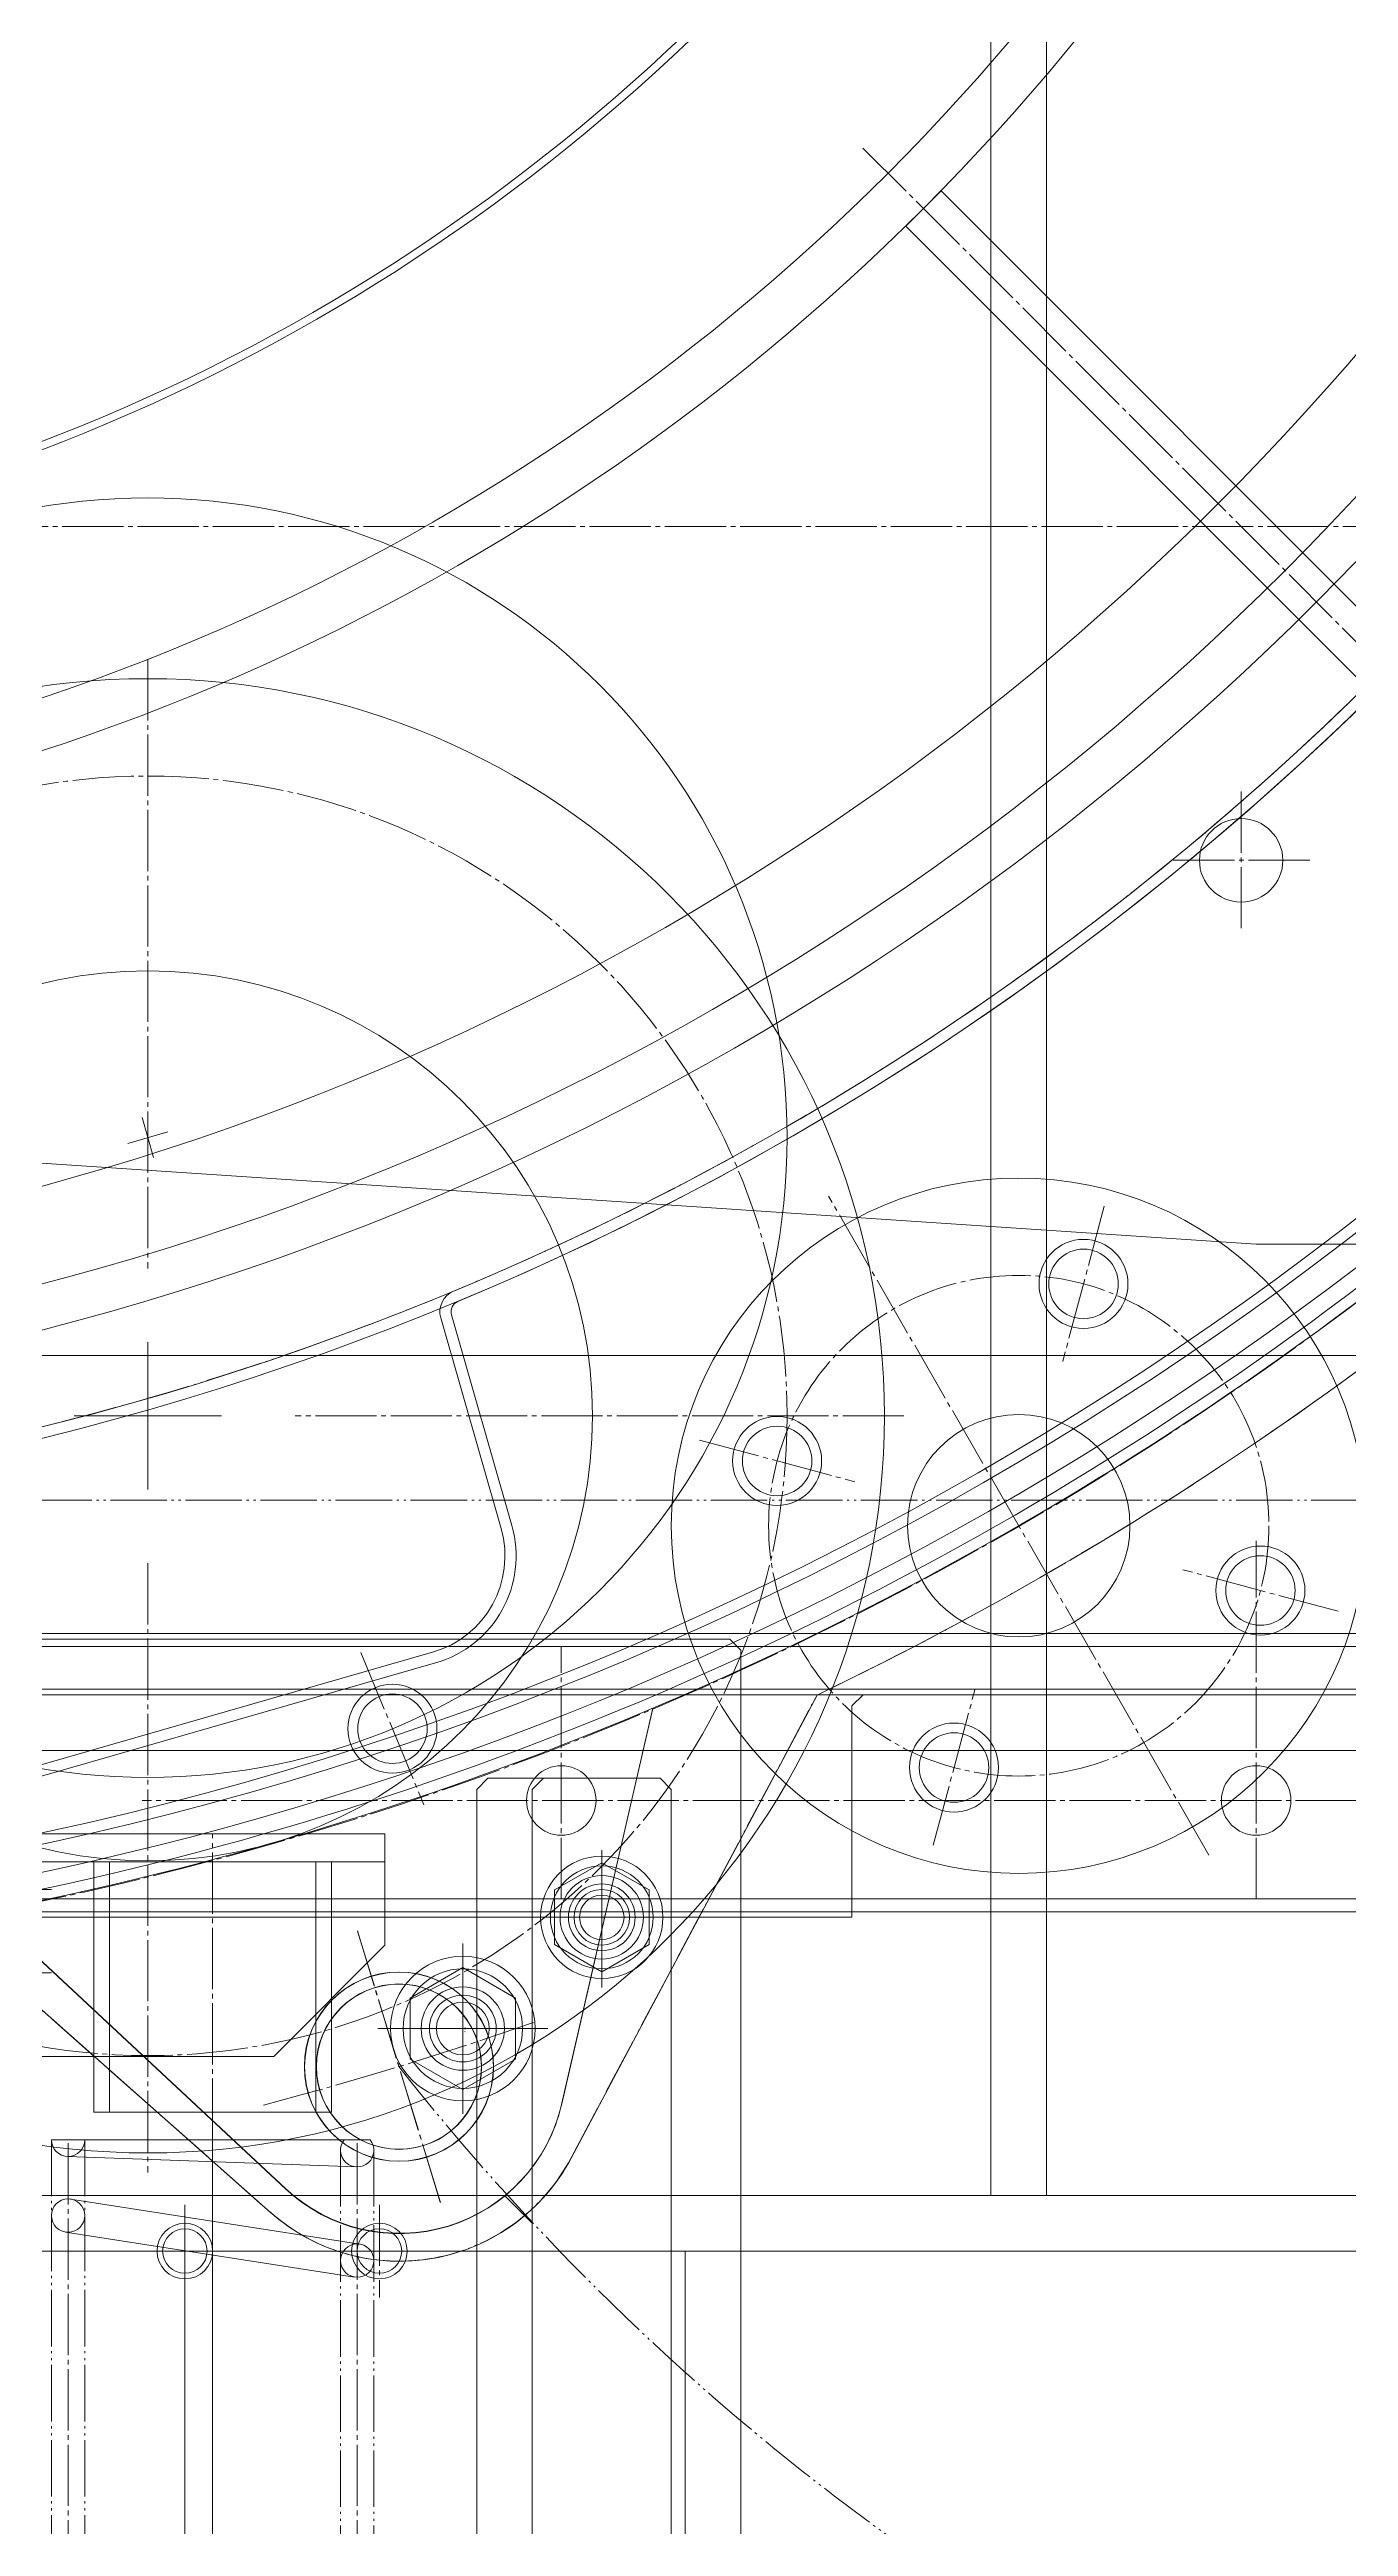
# Model space of a CAD drawing. Units: millimetres at full size. Extents: x -21196 to 21204, y -11807 to 11807.
# Drawn here: x -15473.9 to -15240.2, y -219.6 to 225.6 of the extents above; entities that cross this region are included whole.
import ezdxf
from ezdxf.enums import TextEntityAlignment as Align

# ---------------------------------------------------------------- set-up
doc = ezdxf.new("R2010")
doc.units = ezdxf.units.MM
doc.header["$LTSCALE"] = 0.5
doc.linetypes.add('USER3', pattern=[26.999999, 20.299999, -1.7, 0.8, -1.7, 0.8, -1.7])
doc.linetypes.add('USER4', pattern=[27.1, 22, -1.7, 1.7, -1.7])
doc.layers.add('1-0_設備-5(241129配置図菊池追記(立面図).jww)(機器配置図 260128.dwg)', color=7, linetype='Continuous', lineweight=9)
doc.styles.add('ＭＳ ゴシック', font='')
doc.styles.get('ＭＳ ゴシック').set_extended_font_data('MS Gothic')

msp = doc.modelspace()

# ---------------------------------------------------------------- linework, layer by layer
at = {"layer": '1-0_設備-5(241129配置図菊池追記(立面図).jww)(機器配置図 260128.dwg)'}
for p, q in [((-15304.5215, 1129.8542), (-15304.5215, -160.1458)), ((-15294.5215, -160.1458), (-15294.5215, 1129.8542)), ((-15457.2212, 33.594), (-15455.159, 26.4023)), ((-15452.5943, 31.0292), (-15459.7859, 28.9671)), ((-14856.8149, 10.8529), (-15256.8149, 10.8529)), ((-15403.491, -2.3832), (-15392.6348, -40.2434)), ((-15401.5685, -1.8319), (-15390.7123, -39.6921)), ((-15456.1901, -6.7519), (-15456.1901, -33.2519)), ((-14856.8149, -9.1471), (-15656.8149, -9.1471)), ((-15442.9401, -20.0019), (-15469.4401, -20.0019)), ((-14506.8149, -61.4471), (-15506.8149, -61.4471)), ((-15404.9721, -62.5064), (-15484.9058, -85.4467)), ((-15404.4204, -64.4288), (-15480.0794, -86.1423)), ((-14506.8149, -69.1471), (-15506.8149, -69.1471)), ((-15380.0115, -153.4158), (-15335.7716, -70.214)), ((-15327.5215, -70.1458), (-15329.5215, -72.1458)), ((-15365.3493, -72.6335), (-15381.7483, -143.768)), ((-15381.7163, -143.6877), (-15365.3453, -72.5503)), ((-16189.5215, -80.1469), (-15009.5215, -80.1469)), ((-15478.5215, -100.1471), (-15413.5215, -100.1471)), ((-15465.8715, -100.1471), (-15465.8715, -135.1471)), ((-15463.0715, -145.1471), (-15463.0715, -100.1471)), ((-15425.9715, -145.1471), (-15425.9715, -100.1471)), ((-15423.1715, -124.7971), (-15423.1715, -100.1471)), ((-14506.8149, -106.8471), (-15506.8149, -106.8471)), ((-14506.8149, -109.1471), (-15506.8149, -109.1471)), ((-15431.4345, -158.9758), (-15484.8369, -109.2089)), ((-15484.8205, -109.1658), (-15431.3967, -158.9145)), ((-15484.4202, -118.7084), (-15434.0989, -163.204)), ((-15423.1715, -145.1471), (-15423.1715, -124.7971)), ((-15465.8715, -145.1471), (-15465.8715, -135.1471)), ((-15465.8715, -145.1471), (-15423.1715, -145.1471)), ((-15473.5215, -150.1472), (-15416.1788, -150.147)), ((-15444.5215, -270.1472), (-15444.5215, -150.1472)), ((-15470.6296, -153.1452), (-15418.6296, -155.0191)), ((-16199.5215, -160.1458), (-14999.5215, -160.1458)), ((-15799.5215, -160.1458), (-15398.5215, -160.1458)), ((-15398.5215, -160.1458), (-15397.0215, -160.1458)), ((-15418.0602, -168.8966), (-15470.0602, -160.8045)), ((-15470.9828, -166.7331), (-15418.9828, -174.8252)), ((-15387.0215, -259.1458), (-15387.0215, -165.1458)), ((-15349.5215, -170.1458), (-15849.5215, -170.1458))]:
    msp.add_line(p, q, dxfattribs=at)
at = {"layer": '1-0_設備-5(241129配置図菊池追記(立面図).jww)(機器配置図 260128.dwg)', "linetype": 'USER4'}
for p, q in [((-15327.5601, 207.8928), (-14960.2151, -159.4522)), ((-7181.5306, 139.8529), (-16058.0126, 139.8529)), ((-15456.1901, 115.9981), (-15456.1901, 6.4981)), ((-15259.5215, 92.1953), (-15259.5215, 67.5132)), ((-15247.1805, 79.8542), (-15271.8626, 79.8542)), ((-15265.3199, -99), (-15333.7232, 19.478)), ((-15284.1357, 17.6598), (-15291.6137, -10.2485)), ((-15320.1901, -20.0019), (-15429.6901, -20.0019)), ((-15356.9424, -24.3751), (-15329.034, -31.8532)), ((-15256.8149, -106.8471), (-15256.8149, -42.4558)), ((-15456.1901, -46.5019), (-15456.1901, -156.0019)), ((-15242.1007, -55.1469), (-15270.009, -47.6689)), ((-15381.8149, -106.8471), (-15381.8149, -61.4471)), ((-15417.8502, -62.5626), (-15406.5128, -89.9334)), ((-15314.9074, -97.1818), (-15307.4294, -69.2735)), ((-14561.2212, -89.1471), (-15457.1768, -89.1471)), ((-15444.5215, -150.1471), (-15444.5215, -95.1471)), ((-15374.5215, -122.7816), (-15374.5215, -97.51)), ((-15374.5215, -98.1009), (-15374.5215, -122.1907)), ((-15374.5215, -119.4868), (-15374.5215, -100.8047)), ((-15374.5215, -119.4868), (-15374.5215, -100.8047)), ((-15374.5215, -101.8047), (-15374.5215, -118.4868)), ((-15493.5215, -105.1471), (-15473.5215, -105.1471)), ((-15361.8857, -110.1458), (-15387.1574, -110.1458)), ((-15386.5664, -110.1458), (-15362.4767, -110.1458)), ((-15365.1805, -110.1458), (-15383.8626, -110.1458)), ((-15365.1805, -110.1458), (-15383.8626, -110.1458)), ((-15366.1805, -110.1458), (-15382.8626, -110.1458)), ((-15403.5738, -161.369), (-15418.4844, -112.5973)), ((-15403.5362, -161.3934), (-15418.4468, -112.6217)), ((-15399.5215, -145.4573), (-15399.5215, -114.8343)), ((-15493.5215, -120.1471), (-15473.5215, -120.1471)), ((-15399.5215, -117.8047), (-15399.5215, -142.4868)), ((-15399.5215, -140.4779), (-15399.5215, -119.8137)), ((-15384.21, -130.1458), (-15414.833, -130.1458)), ((-15387.1805, -130.1458), (-15411.8626, -130.1458)), ((-15389.1894, -130.1458), (-15409.8536, -130.1458)), ((-15470.5215, -270.1472), (-15470.5215, -150.1472)), ((-15418.5215, -270.1472), (-15418.5215, -150.1472)), ((-15449.5215, -161.804), (-15449.5215, -178.4861)), ((-15414.5215, -161.804), (-15414.5215, -178.4861)), ((-15441.1805, -170.1451), (-15457.8626, -170.1451)), ((-15406.1805, -170.1451), (-15422.8626, -170.1451))]:
    msp.add_line(p, q, dxfattribs=at)
at = {"layer": '1-0_設備-5(241129配置図菊池追記(立面図).jww)(機器配置図 260128.dwg)', "linetype": 'USER3'}
for p, q in [((-7339.2566, -35.1471), (-15783.1389, -35.1471)), ((-15380.0491, -153.3914), (-15335.8091, -70.1896)), ((-15483.4638, -119.5629), (-15434.1365, -163.1796)), ((-15473.5215, -268.2733), (-15473.5215, -150.1472)), ((-15467.5215, -268.2733), (-15467.5215, -150.1472)), ((-15421.5215, -270.1472), (-15421.5215, -152.021)), ((-15415.5215, -270.1472), (-15415.5215, -152.0172))]:
    msp.add_line(p, q, dxfattribs=at)
at = {"layer": '1-0_設備-5(241129配置図菊池追記(立面図).jww)(機器配置図 260128.dwg)'}
for points in [[(-14970.5501, -155.4812), (-14964.1861, -149.1172), (-15313.4968, 200.1935), (-15319.8608, 193.8295)], [(-15349.5215, -1518.1458), (-15349.5215, -62.1458), (-15351.5215, -60.1458), (-15847.5215, -60.1458), (-15849.5215, -62.1458), (-15849.5215, -1518.1458), (-15847.5215, -1520.1458), (-15351.5215, -1520.1458)], [(-15514.5215, -62.1458), (-15514.5215, -1518.1458), (-15512.5215, -1520.1458), (-15351.5215, -1520.1458), (-15349.5215, -1518.1458), (-15349.5215, -62.1458), (-15351.5215, -60.1458), (-15512.5215, -60.1458)], [(-16189.5215, -170.1469), (-15009.5215, -170.1469), (-15009.5215, -70.1469), (-16189.5215, -70.1469)], [(-15362.0215, -1453.1458), (-15362.0215, -87.1458), (-15364.0215, -85.1458), (-15395.0215, -85.1458), (-15397.0215, -87.1458), (-15397.0215, -1453.1458), (-15395.0215, -1455.1458), (-15364.0215, -1455.1458)], [(-15362.0215, -1453.1458), (-15362.0215, -87.1458), (-15364.0215, -85.1458), (-15385.0215, -85.1458), (-15387.0215, -87.1458), (-15387.0215, -1453.1458), (-15385.0215, -1455.1458), (-15364.0215, -1455.1458)], [(-15478.5215, -95.1471), (-15478.5215, -135.1471), (-15433.5215, -135.1471), (-15413.5215, -115.1471), (-15413.5215, -95.1471)], [(-15366.0215, -105.2382), (-15366.0215, -115.0534), (-15374.5215, -119.9607), (-15383.0215, -115.0534), (-15383.0215, -105.2382), (-15374.5215, -100.3309)], [(-15390.0215, -124.6608), (-15390.0215, -135.6307), (-15399.5215, -141.1154), (-15409.0215, -135.6307), (-15409.0215, -124.6608), (-15399.5215, -119.1762)]]:
    msp.add_lwpolyline(points, close=True, dxfattribs=at)
for points in [[(-15256.8149, 10.8529), (-15631.8149, 35.8529), (-15631.8149, 139.8529)], [(-14506.8149, -59.1471), (-14856.8149, -59.1471), (-15506.8149, -59.1471)], [(-15349.5215, -170.1458), (-14999.5215, -170.1458), (-14999.5215, -70.1458), (-15327.5215, -70.1458)], [(-15579.5215, -110.1458), (-15329.5215, -110.1458), (-15329.5215, -72.1458)], [(-15397.0215, -160.1458), (-15392.0215, -160.1458), (-15387.0215, -165.1458)], [(-15349.5215, -170.1458), (-15349.5215, -1520.1458), (-15849.5215, -1520.1458), (-15849.5215, -170.1458)], [(-15359.5215, -170.1458), (-15359.5215, -1510.1458), (-15839.5215, -1510.1458), (-15839.5215, -170.1458)], [(-15449.5215, -170.1458), (-15449.5215, -1420.1458), (-15749.5215, -1420.1458), (-15749.5215, -170.1458)]]:
    msp.add_lwpolyline(points, dxfattribs=at)
for centre, radius in [((-15599.5215, 479.8542), 965), ((-15599.5215, 479.8542), 965), ((-15599.5215, 479.8542), 906), ((-15599.5215, 479.8542), 900), ((-15599.5215, 479.8542), 898), ((-15599.5215, 479.8542), 590.002), ((-15599.5215, 479.8542), 588.002), ((-15599.5215, 479.8542), 500), ((-15599.5215, 479.8542), 492), ((-15599.5215, 479.8542), 475), ((-15599.5215, 479.8542), 400), ((-15599.5215, 479.8542), 400), ((-15599.5215, 479.8542), 391), ((-15599.5215, 479.8542), 348.995), ((-15599.5215, 479.8542), 347.581), ((-15456.1901, 29.9981), 115), ((-15456.1901, -20.0019), 132.5), ((-15259.5215, 79.8542), 7.5), ((-15456.1901, -20.0019), 80), ((-15299.5215, -39.761), 62.5), ((-15287.8747, 3.7057), 8), ((-15287.8747, 3.7057), 6.25), ((-15342.9882, -28.1142), 8), ((-15342.9882, -28.1142), 6.25), ((-15299.5215, -39.761), 20), ((-15256.0549, -51.4079), 8), ((-15256.0549, -51.4079), 6.25), ((-15412.1815, -76.248), 8), ((-15412.1815, -76.248), 6.25), ((-15311.1684, -83.2277), 8), ((-15311.1684, -83.2277), 6.25), ((-15381.8149, -89.1471), 6.25), ((-15256.8149, -89.1471), 6.25), ((-15374.5215, -110.1458), 11), ((-15374.5215, -110.1458), 9.25), ((-15374.5215, -110.1458), 7.5), ((-15374.5215, -110.1458), 6), ((-15374.5215, -110.1458), 6), ((-15374.5215, -110.1458), 5), ((-15374.5215, -110.1458), 4), ((-15411.0291, -136.9832), 17), ((-15410.9915, -137.0076), 17), ((-15399.5215, -130.1458), 13), ((-15399.5215, -130.1458), 10.75), ((-15411.0291, -136.9832), 14.85), ((-15410.9915, -137.0076), 14.85), ((-15399.5215, -130.1458), 7.5), ((-15399.5215, -130.1458), 6), ((-15399.5215, -130.1458), 4.75), ((-15470.5215, -163.7688), 3), ((-15449.5215, -170.1451), 5), ((-15449.5215, -170.1451), 4), ((-15418.5215, -171.8609), 3), ((-15414.5215, -170.1451), 5), ((-15414.5215, -170.1451), 4)]:
    msp.add_circle(centre, radius, dxfattribs=at)
at = {"layer": '1-0_設備-5(241129配置図菊池追記(立面図).jww)(機器配置図 260128.dwg)', "linetype": 'USER4'}
for centre, radius in [((-15599.5215, 479.8542), 935), ((-15599.5215, 479.8542), 935), ((-15599.5215, 479.8542), 600), ((-15456.1901, -20.0019), 115), ((-15299.5215, -39.761), 45)]:
    msp.add_circle(centre, radius, dxfattribs=at)
at = {"layer": '1-0_設備-5(241129配置図菊池追記(立面図).jww)(機器配置図 260128.dwg)'}
for centre, radius, start, end in [((-15599.5215, 479.8542), 935, 108, 72), ((-15599.5215, 479.8542), 900, 106.253, 73.747), ((-15599.5215, 479.8542), 894, 106.239, 73.761), ((-15599.7406, 480.1775), 517.391, 282.746, 329.425), ((-15599.5215, 479.8542), 519, 283.207, 329.002), ((-15599.5215, 479.8542), 519, 292.559, 329.002), ((-15599.5215, 479.8542), 598, 280.892, 329.81), ((-15599.5215, 479.8542), 598, 280.892, 329.81), ((-15599.5215, 479.8542), 600, 280.893, 329.809), ((-15599.5215, 479.8542), 600, 280.893, 329.809), ((-15599.5215, 479.8542), 610, 295.615, 315.061), ((-15599.5215, 479.8542), 595, 230.09, 309.91), ((-15399.646, -1.2806), 4, 112.559, 196), ((-15399.646, -1.2806), 2, 112.559, 196), ((-15409.9375, -45.2049), 20, 286.013, 16), ((-15409.9375, -45.2049), 18, 286.013, 16), ((-15410.9815, -137.0287), 30, 227.018, 347.018), ((-15410.9521, -136.9596), 30, 227.04, 347.04), ((-15470.5215, -150.1472), 3, 180, 0), ((-15418.5215, -152.021), 3, 141.344, 38.657), ((-15410.9145, -136.984), 35, 228.516, 332.124)]:
    msp.add_arc(centre, radius, start, end, dxfattribs=at)
at = {"layer": '1-0_設備-5(241129配置図菊池追記(立面図).jww)(機器配置図 260128.dwg)', "linetype": 'USER3'}
for centre, radius, start, end in [((-15599.4747, 479.7857), 516.918, 282.836, 329.447), ((-15599.5215, 479.8542), 610, 295.615, 315.061), ((-15066.9392, 133.9804), 437.972, 218.22, 277.294), ((-15410.9521, -136.9596), 35, 228.516, 332)]:
    msp.add_arc(centre, radius, start, end, dxfattribs=at)
at = {"layer": '1-0_設備-5(241129配置図菊池追記(立面図).jww)(機器配置図 260128.dwg)', "linetype": 'USER4'}
msp.add_arc((-15599.5215, 479.8542), 645, 284.741, 289.258, dxfattribs=at)
msp.add_arc((-15599.5215, 479.8542), 645, 284.741, 289.258, dxfattribs=at)

# ---------------------------------------------------------------- texts
at = {"layer": '1-0_設備-5(241129配置図菊池追記(立面図).jww)(機器配置図 260128.dwg)', "style": 'ＭＳ ゴシック'}
for s, p in [('BT-M10', (-15373.972, -110.8639)), ('BT-M12', (-15398.9616, -130.8601))]:
    msp.add_text(s, height=0.2203, rotation=90, dxfattribs=at).set_placement(p, align=Align.BOTTOM_LEFT)

doc.saveas('drawing.dxf')
